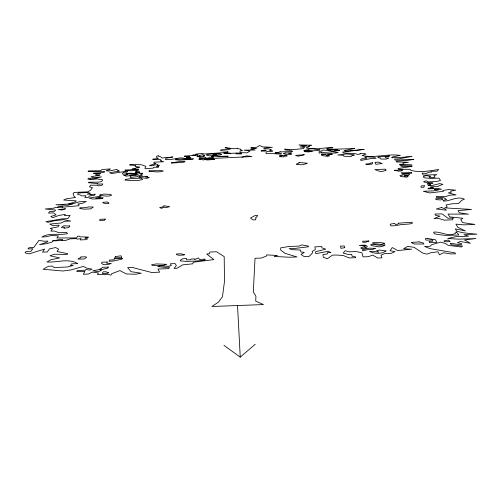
<?xml version="1.0" encoding="UTF-8"?>
<svg xmlns="http://www.w3.org/2000/svg" width="502" height="502" viewBox="0 0 502 502"><rect width="100%" height="100%" fill="white"/><g stroke="black" fill="none" stroke-linecap="round" stroke-linejoin="round"><path stroke-width="0.75" d="M241.895 157.258L246.852 155.846L251.91 156.549L208.769 158.632L206.077 158.387L211.097 157.295L213.306 157.408L213.105 158.224L208.769 158.632M131.116 175.744L130.162 177.476L137.667 176.635L138.125 175.763L141.853 175.606L142.235 174.859L140.648 174.545L141.012 173.849L142.367 173.799L142.65 173.246L138.935 173.234L139.161 172.801L136.199 172.926L135.245 172.412L139.462 172.242L139.688 171.809L135.665 171.634L135.973 171.069L138.583 170.052L130.959 170.755L126.278 170.554L124.904 170.065L138.245 169.406L138.439 169.042L132.145 169.299L132.415 168.829L135.722 168.452L136.237 167.524L139.33 167.392L139.55 166.984L135.12 166.538L135.747 165.415L129.616 165.089L129.905 164.587L136.356 164.317L142.166 164.938L145.862 166.413L144.852 168.371L145.655 168.735L153.279 168.114L153.662 167.317L158.544 167.116L158.726 166.72L156.743 166.802L157.038 166.181L159.523 165.56L157.496 165.202L158.042 164.775L154.214 164.932L153.901 165.578L149.665 165.754L149.922 165.315L156.078 163.558L153.675 163.112L154.133 162.165L163.677 161.751L160.282 160.835L161.462 160.314L160.621 159.743L158.011 159.222L152.696 159.234L158.299 158.695L156.235 156.938L157.44 155.827L158.695 155.777L158.506 156.172L160.433 156.699L162.008 157.998L172.82 156.982L165.999 158.262L165.396 159.598L171.828 159.335L179.201 158.017L182.515 157.879L185.075 158.626L190.628 158.174L190.804 157.666L186.229 157.854L186.65 157.39L189.423 156.957L189.649 156.317L184.347 156.536L184.554 155.978L190.892 155.714L193.822 154.917L195.705 155.174M129.88 175.794L130.15 175.305L133.017 174.79L138.232 174.577L135.408 175.568L127 175.913L126.78 176.296L123.749 175.242L125.676 175.16L127.633 174.401L126.077 174.464L126.372 173.962L136.795 173.949L137.027 173.523L129.974 173.159L123.178 174.25L122.425 173.912L123.385 172.293L127.201 172.136L127.659 171.05L111.532 173.554L109.536 172.763L119.413 171.075L117.644 170.699L117.926 170.247L116.91 169.444L108.796 171.063L106.104 170.78L109.762 169.582L110.233 168.86L101.969 169.601L100.551 170.736L88.446 170.881L88.063 171.408L104.736 171.502L104.29 172.173L100.94 172.744L93.774 173.039L93.51 173.41L100.4 173.535L96.334 173.937L95.6 174.991L99.521 174.834L99.842 175.236L91.094 176.717L92.544 177.658L101.46 176.886L95.838 178.266L89.864 178.95L90.404 178.191L88.415 178.273L87.869 179.032L90.893 179.722L96.899 178.894L102.722 179.848L101.548 181.636L98.204 182.157L88.804 182.245L88.484 182.703L97.884 183.613L97.52 184.171L102.879 183.952L102.044 185.251L98.398 185.891L96.83 185.207L90.63 185.169L89.456 186.876L92.424 187.572L90.649 190.208L87.655 191.871L74.014 192.429L73.028 193.778L74.076 196.439L75.488 197.474L66.283 198.842L63.66 200.028L76.229 200.844L75.658 201.66L68.686 203.95M62.003 240.54L62.694 239.485L59.318 239.617L52.697 240.904L51.8 242.209L46.404 243.683L39.564 244.706L47.169 242.089L47.866 241.092L44.22 241.236L38.924 240.395L33.709 247.536L28.89 247.724L27.974 248.954L32.812 248.766L30.986 251.27L26.11 251.458L25.1 252.82L29.085 253.88L44.653 249.061L42.526 252.136L47.313 251.948L49.397 248.879L55.64 247.555L58.627 249.168L57.071 251.571L67.701 253.673L67.168 254.552L54.561 254.188L49.974 255.775L59.65 257.902L50.94 259.735L46.937 262.025C57.322 262.728 68.109 257.946 77.816 263.613L71.566 263.857L70.575 265.545L73.116 265.445L67.255 267.008L53.946 267.522L52.578 266.091L48.493 266.248L43.078 269.26L62.976 271.005L70.977 269.938L83.37 266.424L86.608 268.087L92.054 269.147L89.651 270.114L85.911 269.386L85.459 270.233L77.352 270.547L76.775 271.582L84.907 271.268L83.307 274.268L88.314 274.073L92.23 272.103L98.417 272.912L97.545 274.676L107.961 274.28L110.961 275.196L111.607 273.772L119.903 270.565L126.322 273.96L135.778 274.243L141.263 273.239L131.003 271.657L127.64 267.56L132.082 267.384L151.579 272.486L159.611 272.178L157.942 269.053L168.898 268.633L169.318 267.208L165.007 267.371L157.672 266.6L160.458 265.828L168.314 266.28L171.282 265.633L170.335 263.788L175.116 263.606L176.365 265.696L174.075 268.432L176.836 268.325L182.615 264.868L192.806 263.82L193.176 262.226L213.865 259.59L206.648 253.937L209.51 253.83L209.849 252.029L216.582 251.766L224.193 256.604L224.501 281.333L222.468 296.72L218.332 302.229L211.875 306.496L263.424 304.57L255.719 301.131L255.932 296.243L253.322 291.907L255.022 258.298L261.435 258.047L266.719 255.888L266.731 254.909L277.43 255.474L274.167 256.447L289.579 257.237L297.021 256.949L284.954 253.303L280.731 250.121L280.668 247.862L289.02 246.482L299.148 246.087L301.815 244.932L308.397 246.093L308.473 246.777L295.189 248.396L289.133 248.634L291.882 249.645L300.654 250.071L300.817 251.985L304.268 252.393L301.031 254.407L304.231 256.635L309.094 256.447L312.476 252.995L312.294 251.477L315.262 249.538L314.911 246.846L321.707 246.582L321.895 247.819L325.729 249.13L315.551 251.759L315.808 253.698L328.195 251.27L330.95 252.6L327.185 252.744L327.379 253.899L322.93 254.639L323.326 257.219L327.373 258.781L332.343 255.167L335.989 255.022L343.224 255.499L349.179 257.94L355.698 257.689L355.485 256.829L352.128 256.246L351.695 254.407L348.401 254.539L343.161 253.008L345.207 250.755L349.21 251.841L356.244 251.571L361.936 252.788L363.046 256.88L368.462 256.673L372.666 255.072L377.717 258.003L381.934 257.84L381.049 255.123L384.563 253.617L391.033 253.366L395.018 251.653L390.067 250.674L392.257 247.555L397.659 250.529L411.646 249.199L403.646 248.747L407.568 246.407L414.106 247.304L422.747 253.09L426.982 254.125L430.722 252.782L437.97 251.753L439.501 254.803L443.53 252.719L450.903 253.974L455.54 253.799L455.032 252.876L429.844 248.578L424.592 246.476L430.252 246.256L431.726 244.65L440.7 242.127L445.381 243.476L448.261 245.403L461.407 246.99L462.599 246.112L451.078 244.725L450.288 243.294L458.445 244.443L461.802 244.311L461.282 243.42L457.473 242.755L460.146 241.487L470.405 243.275L464.601 240.025L475.871 238.506L458.583 239.184L447.709 238.463L455.923 236.674L468.642 236.178L463.961 234.723L476.9 234.214L462.75 232.74L456.738 231.246L455.333 228.887L465.385 230.907L457.811 227.274L455.91 224.137L464.017 224.865L474.873 224.438L462.58 222.587L460.773 219.732L462.869 218.27L449.748 216.92L448.048 214.09L468.435 214.147L459.361 212.779L458.025 210.689L471.51 209.428L444.766 207.891L447.194 206.924L446.021 204.998L451.706 203.825L458.596 203.548L461.689 200.311L464.457 199.219C457.416 195.611 450.683 201.264 443.504 201.114L443.046 200.367L446.617 199.551L443.272 197.424L436.853 197.681L436.125 196.47L445.406 196.702L449.767 195.165L456.061 194.908L448.311 192.906L451.317 192.228L450.595 191.13L455.785 190.164L448.537 189.549L442.883 190.503L443.41 191.337L429.605 192.931L423.33 191.287L433.433 190.879L438.277 190.095L434.437 189.549L441.509 189.26L438.422 188.432L428.363 188.84L427.993 188.2L433.49 187.98L430.942 187.566L430.515 186.851L437.267 186.575L442.908 184.334L439.67 183.625L432.893 185.313L428.03 185.508L430.678 184.83L430.346 184.272L427.189 183.92L432.95 183.412L432.517 182.703L429.48 182.828L424.046 182.082L423.719 181.517L426.349 180.839L428.495 181.9L436.382 181.58L440.499 180.475L438.974 178.122L430.791 178.455L424.064 177.783L423.349 176.578L426.029 175.618L430.81 176.277L429.122 176.886L429.543 177.564L435.046 177.338L433.998 175.687L436.884 174.614L423.368 175.167L422.113 173.064L426.192 173.454L428.639 172.268L431.45 172.148L430.967 171.395L437.129 171.144L438.692 169.494C429.436 170.812 419.841 173.008 410.667 170.266L410.134 169.312L398.45 169.274L398.08 168.54L412.198 166.319L411.947 165.88L403.144 166.689L400.025 165.647L411.891 164.851L399.586 164.361L403.508 164.198L402.93 163.125L408.433 162.259L396.605 161.989L396.191 161.198L407.9 160.339L413.824 159.354L395.087 160.125L394.534 159.059L398.582 158.889L412.054 156.379L406.702 156.599L404.38 157.226L391.591 157.754L392.52 156.938L400.238 155.407C387.462 153.424 374.743 158.475 362.049 155.507L365.983 154.139L364.577 153.518L359.978 153.443L360.198 154.02L357.87 154.415L354.795 153.568L343.086 152.966L342.81 152.062L364.163 149.395L345.972 151.133L344.127 150.6L354.795 148.504C345.527 148.899 336.233 149.138 326.833 149.326L326.645 148.536L332.776 147.764L331.784 147.362L316.624 148.849L306.584 148.165L306.49 147.557L309.314 146.603L307.839 146.666L309.226 146.082L309.132 145.505L311.453 145.216L298.972 144.94L302.336 145.787L306.54 145.611L306.615 146.088L300.089 146.967L304.576 147.381L303.484 148.561C297.171 149.282 291.078 150.029 284.76 149.044L284.81 149.91L290.909 150.405L292.748 151.541L281.202 151.861L280.706 151.485L278.089 152.514L275.19 152.633L275.196 153.079L281.264 153.129L281.302 154.014C276.163 154.271 271.306 152.953 266.022 153.48L266.06 152.1L267.309 151.384L272.322 151.566L272.322 150.606L269.448 150.481L271.344 149.489L268.212 148.812L263.92 148.987L263.952 148.103L272.322 147.356L262.446 146.841L259.678 145.498L256.553 147.35L250.987 147.582L250.944 148.103L256.478 148.454L250.674 149.301L255.091 150.06L243.991 150.142L250.021 151.058L247.128 152.834L239.887 152.627L240.132 150.857L242.171 150.776L242.246 150.242L240.289 149.74L240.389 149.006L237.364 148.661L237.421 148.285L231.974 148.51L225.203 147.513L225.122 147.914L230.713 148.975L228.297 149.502L220.817 149.816L220.616 150.707L227.971 151.221L227.757 152.338L202.877 154.083L203.09 153.361L195.767 154.12L195.868 154.685L197.863 154.603L197.713 155.093L192.373 155.313M52.697 240.904L65.718 240.389L70.173 238.852L76.216 238.613L77.471 239.165L81.035 238.532L80.207 239.912L85.497 239.705L87.781 238.795L84.982 238.381L85.472 237.553L88.195 237.44L88.408 237.063L80.326 236.875L79.303 236.147L77.697 236.216L76.655 237.898L56.939 237.992L58.364 235.896L51.656 235.438L45.902 236.825L41.854 236.982C49.905 232.307 59.004 235.664 67.532 233.618L66.59 232.426L58.966 232.727L54.429 231.02L50.928 231.158L52.258 229.301L50.244 228.416L58.019 226.829L59.161 225.197L52.371 225.467L49.786 224.099L61.25 222.97L64.507 221.3L70.682 221.056L63.723 219.631L54.329 220.786L47.972 222.311L45.908 221.62L62.116 218.859L67.877 218.634L70.136 215.339L64.438 215.565L65.285 214.367L58.809 215.496L52.704 217.692L50.809 216.481L56.124 214.856L53.494 212.898L48.512 213.099L49.754 211.48L54.705 211.279L55.596 210.087L45.23 208.989L54.323 208.11L54.787 207.495L62.336 207.188L62.926 206.385L58.226 206.573L57.623 207.382M223.974 345.382L240.251 357.129L255.242 344.246M236.95 153.072L235.852 153.825L241.537 153.938L241.613 153.336L236.95 153.072L223.867 153.618L223.992 153.035L229.107 152.959L230.55 153.342M212.848 155.074L221.457 154.716L221.539 154.34L219.82 153.631L212.177 153.945L206.742 154.56L206.56 155.225L209.459 155.796L213.475 155.626L213.325 156.247L211.562 156.317L211.449 156.775L228.059 156.58L228.153 156.078L221.1 156.373L212.848 155.074L214.291 154.641L216.594 154.917M62.336 207.188L78.538 205.757L79.165 204.841L77.873 204.044L82.523 203.285L86.275 201.478L79.448 201.754L67.714 205.305L55.967 204.772L72.734 203.787M237.534 305.536L240.251 357.129M265.897 150.267L265.878 151.002L261.203 151.196L261.241 150.462L265.897 150.267M255.825 217.818L255.719 219.788L252.945 219.895L250.448 218.069L254.89 215.59L257.783 215.559L255.825 217.818M304.337 150.901L304.287 151.591L308.215 151.943L312.495 151.372L304.337 150.901M205.011 259.183L204.829 260.124L196.031 261.053L186.01 261.442L180.287 260.802L180.469 260.13L182.703 258.743L186.725 258.586L186.399 259.898L190.785 259.729L190.942 259.07L194.832 258.919L194.676 259.578L198.566 257.928L199.419 259.396L205.011 259.183M424.297 185.753L423.958 187.221L421.165 187.334L420.896 186.857L421.347 185.872L424.297 185.753M184.297 254.57L184.171 255.035L178.737 255.248L176.39 254.608L176.578 253.956L180.795 253.786L184.297 254.57M205.889 157.866L203.366 158.776L209.742 159.567L214.624 159.366L207.489 159.994L204.433 159.504L203.404 160.05L202.243 159.592L199.482 159.705L198.729 159.034L202.513 158.651L202.626 158.274L199.244 157.929L205.889 157.866M197.273 156.066L197.041 156.8L204.389 156.254L203.172 155.821L204.578 155.601L202.394 154.829L199.112 155.451L200.066 155.953L197.273 156.066M299.004 162.491L298.715 163.401L296.381 163.997L296.418 164.355L301.589 164.819L307.211 163.552L307.161 163.206L299.004 162.491M453.137 218.05L452.578 219.801L444.126 220.14L438.478 218.383L433.998 218.565L439.972 216.167L435.661 215.433L434.883 214.028L442.111 213.915L447.935 218.257L453.137 218.05M193.207 158.833L193.094 159.178L179.66 160.169L175.48 159.724L175.7 159.19L193.207 158.833M164.003 205.845L163.796 206.385L161.933 207.138L159.686 207.571L161.475 208.336L163.388 207.527L167.059 207.376L169.695 206.629L164.003 205.845M171.646 162.742L171.489 163.131L183.619 162.246L185.043 161.644L180.965 161.387L171.646 162.742M108.288 267.083L107.792 268.137C105.05 268.212 102.565 270.302 99.703 269.135L101.724 268.313L102.213 267.315L108.288 267.083M108.35 272.592L108.043 273.257L102.301 273.477L103.086 271.846L105.734 271.745L108.35 272.592M372.584 162.799L371.951 164.16L366.002 164.405L365.826 163.959L369.56 163.809L370.94 162.981L372.584 162.799M114.318 258.794L113.816 259.867L109.618 260.03L109.028 261.266L113.239 261.103L122.099 259.114L122.463 258.474L114.318 258.794M115.341 256.597L114.726 257.909L121.817 257.639L121.001 255.788L115.341 256.597M107.24 262.025L106.681 263.186L111.362 263.569L107.459 264.548L103.5 264.698L101.492 263.337L102.044 262.226L107.24 262.025M149.188 170.793L148.937 171.301C153.675 171.508 158.663 172.669 163.307 171.094L161.964 170.642L149.188 170.793M456.08 232.037L455.421 233.374C447.96 237.208 440.963 231.115 433.527 232.175L434.362 233.794L439.739 234.748L446.341 235.476L458.784 234.992L457.824 233.374L456.08 232.037M139.242 176.371L138.734 177.344L146.841 178.361L149.358 177.539L145.561 177.068L147.826 176.334L139.242 176.371M105.288 219.092L104.648 220.24L99.49 220.441L100.149 219.292L105.288 219.092M125.469 179.415L125.061 180.136L136.99 180.695L142.681 179.515L141.206 178.172L131.781 178.492L125.469 179.415M80.941 256.986L80.301 258.11L78.707 258.166L78.149 259.151L84.386 258.913L86.708 257.219L84.989 256.735L80.941 256.986M103.004 197.832L102.515 198.635L92.569 199.037L89.08 198.052L99.565 196.37L101.278 196.884L95.694 198.127L103.004 197.832M100.036 194.914L99.647 195.535C103.701 195.41 107.842 197.198 111.72 195.184L110.327 194.387L103.688 194.061L100.036 194.914M95.085 194.174L94.313 195.366L89.256 196.012L88.365 197.355L84.807 197.499L86.011 195.724L81.462 195.912L80.364 194.989L77.471 194.274L78.406 192.956L88.151 192.561L90.404 193.245L87.128 194.098L90.987 194.337L90.598 194.92L95.085 194.174M69.734 225.988L68.749 227.475L63.892 228.391L64.658 227.255L61.288 227.387L63.748 225.812L69.734 225.988M80.094 207.859L79.68 208.481L83.853 209.158L90.68 208.882L93.359 207.05L88.641 206.924L85.359 207.652L80.094 207.859M309.094 148.906L308.542 149.627L303.785 150.493L314.057 150.788L320 150.186L319.874 149.596L312.162 148.78L309.094 148.906M352.021 155.607L351.375 156.373L348.99 156.467L343.77 156.191L343.487 155.269L337.833 155.018L346.411 153.926L353.941 154.629L354.249 155.513L352.021 155.607M408.101 176.014L406.915 177.193L400.439 176.434L399.956 175.468L402.391 175.367L401.983 174.57L408.678 173.987L409.613 174.508L407.825 175.499L404.104 175.656L404.374 176.171L408.101 176.014M398.783 223.139L397.44 224.306L395.269 224.394L394.823 223.296L390.192 224.199L390.851 225.887L395.796 225.693L400.571 224.676L410.04 223.936L412.669 222.976L411.684 222.292L398.783 223.139M402.604 169.952L401.28 171.044L397.684 171.195L397.433 170.686L394.359 170.291L402.604 169.952M384.927 245.001L382.813 246.225L379.198 246.902L371.129 245.541L370.802 244.474L373.94 244.355L378.765 245.24L384.927 245.001M101.14 270.352L99.484 271.293L96.02 271.425L92.926 270.735L99.402 269.574L101.14 270.352M385.969 250.981C381.118 254.326 374.617 253.836 369.478 251.402L373.319 251.251L378.866 252.28L376.657 250.63L380.033 250.109L385.969 250.981M361.992 158.808L360.549 159.611L360.869 160.464L371.204 158.538L376.086 158.337L373.607 157.176L367.006 156.862L364.565 157.164L366.222 157.76L366.56 158.613L361.992 158.808M388.448 158.067L386.233 159.09L380.817 159.052L380.403 158.149L378.175 157.59L377.899 156.975L389.533 156.015L385.141 156.8L385.636 157.835L388.448 158.067M384.432 243.275L381.897 244.392L372.911 243.652L372.622 242.736L379.907 242.453L384.432 243.275M166.275 264.309L163.652 265.407L152.395 265.458L151.497 264.792L156.335 263.914L166.275 264.309M385.982 170.153L383.817 171.05L380.403 171.577L374.812 169.601L385.53 169.161L385.982 170.153M442.607 199.162L440.649 199.959L436.062 199.614L435.579 198.798L442.218 198.528L442.607 199.162M304.199 154.754L298.282 156.216L295.571 155.394L304.199 154.754M375.276 248.358L372.804 249.331L368.468 249.494L362.645 250.818L362.35 249.732L369.284 248.145L375.276 248.358M368.87 241.01L365.782 242.202L362.877 242.315L362.576 241.255L368.87 241.01M65.423 208.794L62.298 209.993L58.226 209.616L65.423 208.794M321.406 152.445L319.253 153.185L318.965 151.773L322.071 150.976L321.92 150.293L324.022 150.035L338.216 152.614C332.512 153.75 327.047 152.627 321.406 152.445M285.224 152.978L283.31 153.587L285.243 154.315L291.536 154.415L288.619 153.505L291.656 153.116L290.965 152.815L285.224 152.978M344.748 247.643L340.965 248.358L340.494 246.137L344.378 245.986L344.748 247.643M329.375 155.808L327.561 156.348L321.751 155.564L321.575 154.741L325.296 154.585L321.431 154.058L332.148 153.913L332.274 154.396L329.061 154.528L326.187 155.382L329.375 155.808M441.509 207.539L436.357 208.964L446.46 210.25L444.383 208.637L441.509 207.539M450.005 241.305L447.947 241.813L444.289 241.556L443.937 240.904L448.28 240.069L450.005 241.305M364.283 246.884L360.9 247.668L361.183 248.716L366.918 247.862L364.283 246.884M282.249 155.664L279.683 156.185L279.702 156.655L283.994 156.894L283.956 156.241L287.056 156.109L287.018 155.469L279.84 155.294L279.852 155.764L282.249 155.664M108.865 203.134L106.186 203.548L103.487 203.147L102.759 202.331L107.114 201.955L108.865 203.134M381.972 163.539L375.81 164.311L374.963 162.315L378.765 162.159L381.972 163.539M339.691 150.456L334.627 151.052L330.918 150.713L327.392 149.721L334.326 149.596L337.79 149.885L334.445 150.023L339.691 150.456M419.095 241.889L411.151 242.479L414.213 243.991L423.914 244.016L423.45 243.031L419.095 241.889M427.622 238.5L425.301 238.651L426.016 240.138L432.203 239.9L432.856 241.205L429.022 241.355L429.662 242.667L436.815 242.391L435.472 239.768L427.622 238.5M364.998 245.12L359.325 245.371L367.546 246.344L364.998 245.12M411.364 172.525L401.374 172.933L403.934 173.554L411.753 173.234L411.364 172.525"/></g></svg>
